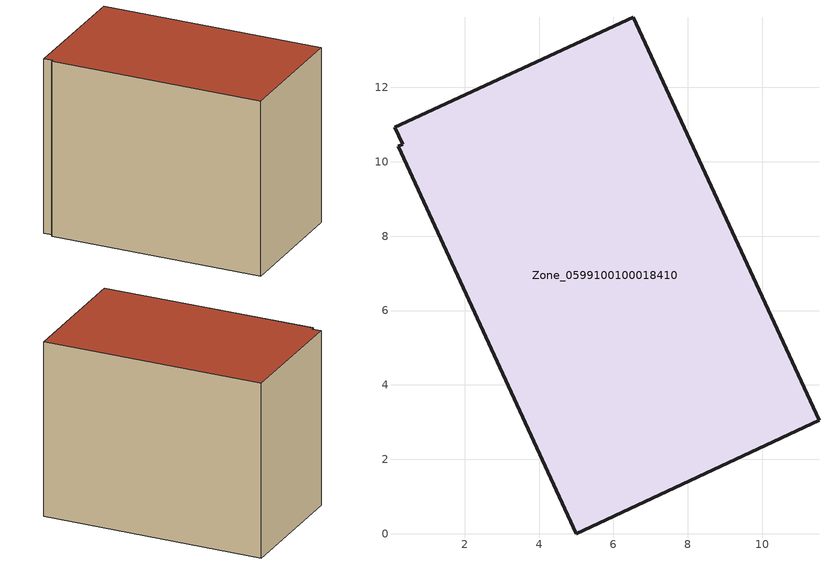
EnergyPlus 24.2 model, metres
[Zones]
Zone_0599100100018410
 floor ground (C_G): 0.12,10.92 6.53,13.88 11.52,3.05 5,0 0.21,10.41 0.34,10.47 z0
 wall outside (C_F): 11.52,3.05 6.53,13.88 0.12,10.92 0.34,10.47 0.21,10.41 5,0 11.52,3.05 z0:9.51
 roof outside (C_R): 6.53,13.88 0.12,10.92 0.34,10.47 0.21,10.41 5,0 11.52,3.05 z9.51
[BUILDING]
Pand.0599100100018410: North Axis=0; Terrain=City; Loads Convergence Tolerance Value=0.04; Temperature Convergence Tolerance Value=0.4; Solar Distribution=FullExterior; Maximum Number of Warmup Days=25; Minimum Number of Warmup Days=1
[Site:Location]
Rotterdam.The.Hague.AP_ZH_NLD Design_Conditions: Latitude=51.96; Longitude=4.45; Time Zone=1; Elevation=-4.5
[SITE:GROUNDTEMPERATURE:BUILDINGSURFACE]
18, 18, 18, 18, 18, 18, 18, 18, 18, 18, 18, 18
[MATERIAL] Thermal Absorptance=0.9; Solar Absorptance=0.7; Visible Absorptance=0.7
Name | Roughness | Thickness | Conductivity | Density | Specific Heat
G.TI.2015-2018 | MediumSmooth | 0.15 | 0.0428571 | 540 | 1210
F.TI.2015-2018 | Rough | 0.3 | 0.0666667 | 1920 | 840
R.TI.2015-2018 | MediumRough | 0.2 | 0.0333333 | 1500 | 1000
[CONSTRUCTION]
C_G: G.TI.2015-2018
C_F: F.TI.2015-2018
C_R: R.TI.2015-2018
[ZONE]
Zone_0599100100018410: Type=1; Multiplier=1; Ceiling Height=Autocalculate; Volume=Autocalculate; Floor Area=autocalculate; Part of Total Floor Area=Yes
[ZONEINFILTRATION:DESIGNFLOWRATE]
Infil_Zone_0599100100018410: Zone or ZoneList or Space or SpaceList=Zone_0599100100018410; Schedule=AlwaysOn; Design Flow Rate Calculation Method=Flow/Area; Flow Rate per Floor Area=0.0015; Constant Term Coefficient=1; Temperature Term Coefficient=0; Velocity Term Coefficient=0; Velocity Squared Term Coefficient=0
[HVACTEMPLATE:ZONE:IDEALLOADSAIRSYSTEM]
Zone_0599100100018410: Maximum Heating Supply Air Temperature=50; Minimum Cooling Supply Air Temperature=13; Maximum Heating Supply Air Humidity Ratio=0.0156; Minimum Cooling Supply Air Humidity Ratio=0.0077; Heating Limit=NoLimit; Cooling Limit=NoLimit; Dehumidification Control Type=ConstantSensibleHeatRatio; Cooling Sensible Heat Ratio=0.7; Dehumidification Setpoint=60; Humidification Control Type=None; Humidification Setpoint=30; Outdoor Air Method=None; Outdoor Air Flow Rate per Person=0.00944; Outdoor Air Flow Rate per Zone Floor Area=0; Outdoor Air Flow Rate per Zone=0; Demand Controlled Ventilation Type=None; Outdoor Air Economizer Type=NoEconomizer; Heat Recovery Type=None; Sensible Heat Recovery Effectiveness=0.7; Latent Heat Recovery Effectiveness=0.65
[ZONECONTROL:THERMOSTAT]
ThermostatControl_Zone_0599100100018410: Zone or ZoneList=Zone_0599100100018410; Control Type Schedule=DualSetpointControlType; Control 1=Thermostat_Zone_0599100100018410; Temperature Difference Between Cutout And Setpoint=0
[THERMOSTATSETPOINT:DUALSETPOINT]
Thermostat_Zone_0599100100018410: Heating Setpoint Temperature Schedule=HeatingSetpoint_Zone_0599100100018410; Cooling Setpoint Temperature Schedule=CoolingSetpoint_Zone_0599100100018410
[SCHEDULE:COMPACT]
HeatingSetpoint_Zone_0599100100018410: Through: 12/31, For: AllDays, Until: 24:00, 21
CoolingSetpoint_Zone_0599100100018410: Through: 12/31, For: AllDays, Until: 24:00, 24
DualSetpointControlType: Through: 12/31, For: AllDays, Until: 24:00, 4
AlwaysOn: Through: 12/31, For: AllDays, Until: 24:00, 1
